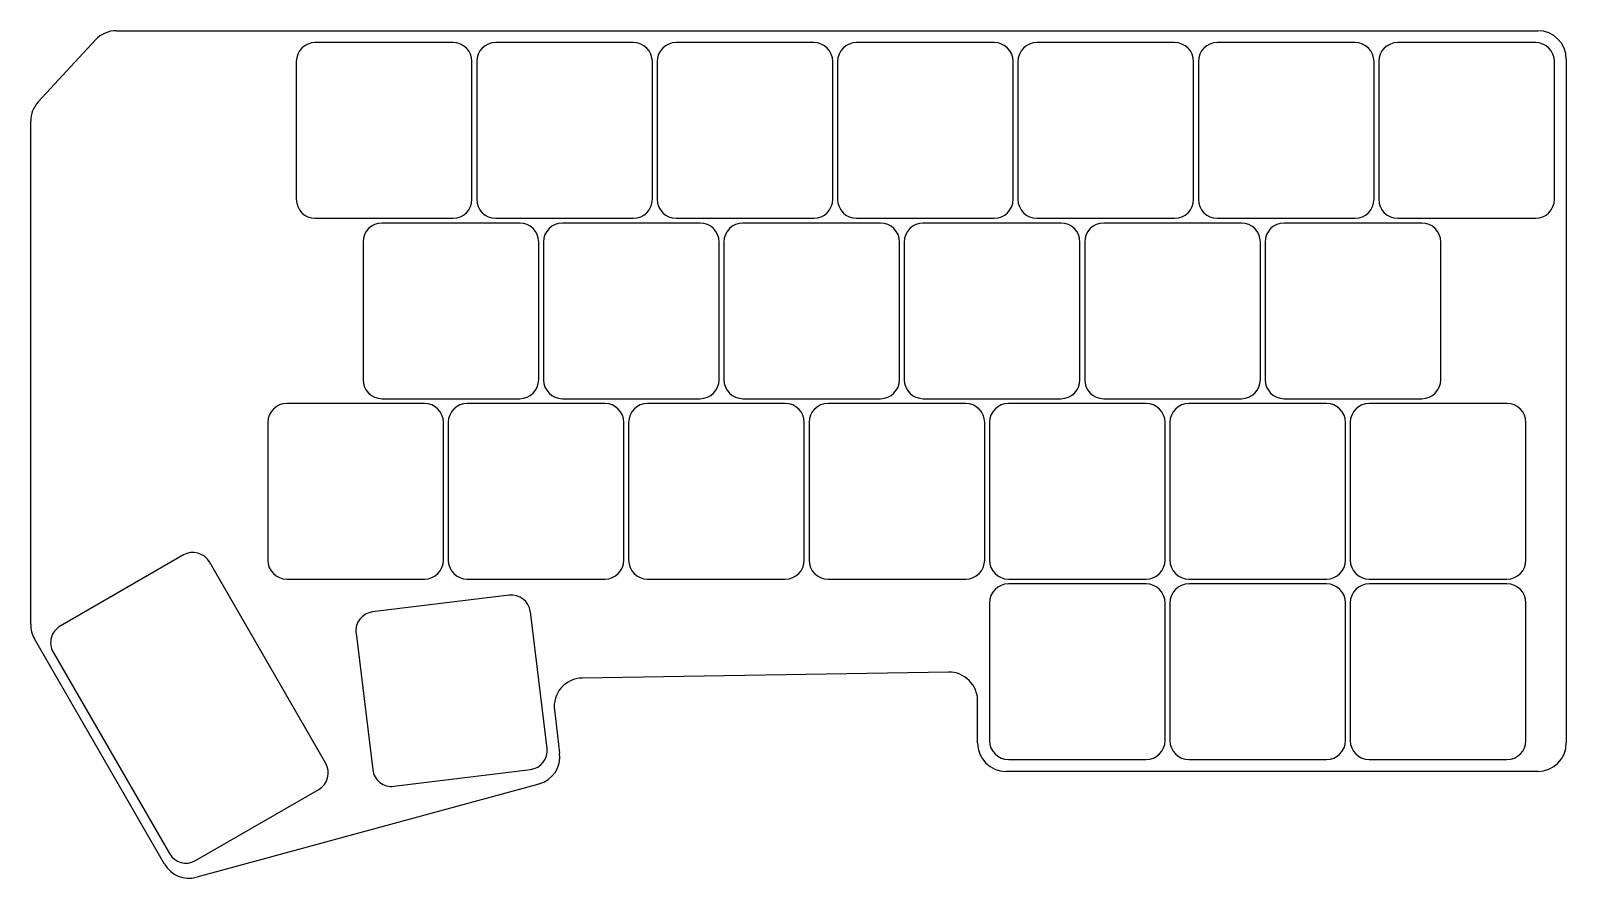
# Model space of a CAD drawing. Header units: millimetres. Extents: x 164 to 326, y -78 to 12.
import ezdxf

# ---------------------------------------------------------------- set-up
doc = ezdxf.new("R2010")
doc.units = ezdxf.units.MM

msp = doc.modelspace()

# ---------------------------------------------------------------- linework, layer by layer
at = {"linetype": 'CONTINUOUS'}
for p, q in [((172.81, 11.5), (322.5, 11.5)), ((164.58, 4.02), (170.61, 10.54)), ((208.25, 10.25), (193.75, 10.25)), ((227.25, 10.25), (212.75, 10.25)), ((246.25, 10.25), (231.75, 10.25)), ((265.25, 10.25), (250.75, 10.25)), ((284.25, 10.25), (269.75, 10.25)), ((303.25, 10.25), (288.75, 10.25)), ((322.25, 10.25), (307.75, 10.25)), ((191.75, 8.25), (191.75, -6.25)), ((210.25, -6.25), (210.25, 8.25)), ((210.75, 8.25), (210.75, -6.25)), ((229.25, -6.25), (229.25, 8.25)), ((229.75, 8.25), (229.75, -6.25)), ((248.25, -6.25), (248.25, 8.25)), ((248.75, 8.25), (248.75, -6.25)), ((267.25, -6.25), (267.25, 8.25)), ((267.75, 8.25), (267.75, -6.25)), ((286.25, -6.25), (286.25, 8.25)), ((286.75, 8.25), (286.75, -6.25)), ((305.25, -6.25), (305.25, 8.25)), ((305.75, 8.25), (305.75, -6.25)), ((324.25, -6.25), (324.25, 8.25)), ((325.5, 8.5), (325.5, -63.5)), ((163.78, -51.04), (163.78, 1.98)), ((193.75, -8.25), (208.25, -8.25)), ((215.28, -8.75), (200.78, -8.75)), ((212.75, -8.25), (227.25, -8.25)), ((234.28, -8.75), (219.78, -8.75)), ((231.75, -8.25), (246.25, -8.25)), ((253.28, -8.75), (238.78, -8.75)), ((250.75, -8.25), (265.25, -8.25)), ((272.28, -8.75), (257.78, -8.75)), ((269.75, -8.25), (284.25, -8.25)), ((291.28, -8.75), (276.78, -8.75)), ((288.75, -8.25), (303.25, -8.25)), ((310.28, -8.75), (295.78, -8.75)), ((307.75, -8.25), (322.25, -8.25)), ((198.78, -10.75), (198.78, -25.25)), ((217.28, -25.25), (217.28, -10.75)), ((217.78, -10.75), (217.78, -25.25)), ((236.28, -25.25), (236.28, -10.75)), ((236.78, -10.75), (236.78, -25.25)), ((255.28, -25.25), (255.28, -10.75)), ((255.78, -10.75), (255.78, -25.25)), ((274.28, -25.25), (274.28, -10.75)), ((274.78, -10.75), (274.78, -25.25)), ((293.28, -25.25), (293.28, -10.75)), ((293.78, -10.75), (293.78, -25.25)), ((312.28, -25.25), (312.28, -10.75)), ((200.78, -27.25), (215.28, -27.25)), ((219.78, -27.25), (234.28, -27.25)), ((238.78, -27.25), (253.28, -27.25)), ((257.78, -27.25), (272.28, -27.25)), ((276.78, -27.25), (291.28, -27.25)), ((295.78, -27.25), (310.28, -27.25)), ((205.25, -27.75), (190.75, -27.75)), ((224.25, -27.75), (209.75, -27.75)), ((243.25, -27.75), (228.75, -27.75)), ((262.25, -27.75), (247.75, -27.75)), ((281.25, -27.75), (266.75, -27.75)), ((300.25, -27.75), (285.75, -27.75)), ((319.25, -27.75), (304.75, -27.75)), ((188.75, -29.75), (188.75, -44.25)), ((207.25, -44.25), (207.25, -29.75)), ((207.75, -29.75), (207.75, -44.25)), ((226.25, -44.25), (226.25, -29.75)), ((226.75, -29.75), (226.75, -44.25)), ((245.25, -44.25), (245.25, -29.75)), ((245.75, -29.75), (245.75, -44.25)), ((264.25, -44.25), (264.25, -29.75)), ((264.75, -29.75), (264.75, -44.25)), ((283.25, -44.25), (283.25, -29.75)), ((283.75, -29.75), (283.75, -44.25)), ((302.25, -44.25), (302.25, -29.75)), ((302.75, -29.75), (302.75, -44.25)), ((321.25, -44.25), (321.25, -29.75)), ((179.87, -43.71), (166.88, -51.21)), ((194.85, -65.66), (182.6, -44.44)), ((190.75, -46.25), (205.25, -46.25)), ((209.75, -46.25), (224.25, -46.25)), ((228.75, -46.25), (243.25, -46.25)), ((247.75, -46.25), (262.25, -46.25)), ((266.75, -46.25), (281.25, -46.25)), ((281.25, -46.75), (266.75, -46.75)), ((285.75, -46.25), (300.25, -46.25)), ((300.25, -46.75), (285.75, -46.75)), ((304.75, -46.25), (319.25, -46.25)), ((319.25, -46.75), (304.75, -46.75)), ((214.17, -47.94), (199.78, -49.7)), ((218.16, -64.07), (216.4, -49.68)), ((264.75, -48.75), (264.75, -63.25)), ((283.25, -63.25), (283.25, -48.75)), ((283.75, -48.75), (283.75, -63.25)), ((302.25, -63.25), (302.25, -48.75)), ((302.75, -48.75), (302.75, -63.25)), ((321.25, -63.25), (321.25, -48.75)), ((177.88, -76.25), (164.18, -52.54)), ((198.04, -51.93), (199.8, -66.32)), ((166.15, -53.94), (178.4, -75.16)), ((260.45, -56.05), (221.86, -56.67)), ((263.5, -63.5), (263.5, -59.05)), ((218.93, -60.03), (219.48, -64.57)), ((202.03, -68.06), (216.42, -66.3)), ((266.75, -65.25), (281.25, -65.25)), ((285.75, -65.25), (300.25, -65.25)), ((304.75, -65.25), (319.25, -65.25)), ((217.3, -67.83), (181.26, -77.65)), ((322.5, -66.5), (266.5, -66.5)), ((181.13, -75.89), (194.12, -68.39))]:
    msp.add_line(p, q, dxfattribs=at)
for centre, radius, start, end in [((172.81, 8.5), 3, 90, 137.2279), ((322.5, 8.5), 3, 0, 90), ((193.75, 8.25), 2, 90, 180), ((208.25, 8.25), 2, 0, 90), ((212.75, 8.25), 2, 90, 180), ((227.25, 8.25), 2, 0, 90), ((231.75, 8.25), 2, 90, 180), ((246.25, 8.25), 2, 0, 90), ((250.75, 8.25), 2, 90, 180), ((265.25, 8.25), 2, 0, 90), ((269.75, 8.25), 2, 90, 180), ((284.25, 8.25), 2, 0, 90), ((288.75, 8.25), 2, 90, 180), ((303.25, 8.25), 2, 0, 90), ((307.75, 8.25), 2, 90, 180), ((322.25, 8.25), 2, 0, 90), ((166.78, 1.98), 3, 137.2279, 180), ((193.75, -6.25), 2, 180, 270), ((208.25, -6.25), 2, 270, 0), ((212.75, -6.25), 2, 180, 270), ((227.25, -6.25), 2, 270, 0), ((231.75, -6.25), 2, 180, 270), ((246.25, -6.25), 2, 270, 0), ((250.75, -6.25), 2, 180, 270), ((265.25, -6.25), 2, 270, 0), ((269.75, -6.25), 2, 180, 270), ((284.25, -6.25), 2, 270, 0), ((288.75, -6.25), 2, 180, 270), ((303.25, -6.25), 2, 270, 0), ((307.75, -6.25), 2, 180, 270), ((322.25, -6.25), 2, 270, 0), ((200.78, -10.75), 2, 90, 180), ((215.28, -10.75), 2, 0, 90), ((219.78, -10.75), 2, 90, 180), ((234.28, -10.75), 2, 0, 90), ((238.78, -10.75), 2, 90, 180), ((253.28, -10.75), 2, 0, 90), ((257.78, -10.75), 2, 90, 180), ((272.28, -10.75), 2, 0, 90), ((276.78, -10.75), 2, 90, 180), ((291.28, -10.75), 2, 0, 90), ((295.78, -10.75), 2, 90, 180), ((310.28, -10.75), 2, 0, 90), ((200.78, -25.25), 2, 180, 270), ((215.28, -25.25), 2, 270, 0), ((219.78, -25.25), 2, 180, 270), ((234.28, -25.25), 2, 270, 0), ((238.78, -25.25), 2, 180, 270), ((253.28, -25.25), 2, 270, 0), ((257.78, -25.25), 2, 180, 270), ((272.28, -25.25), 2, 270, 0), ((276.78, -25.25), 2, 180, 270), ((291.28, -25.25), 2, 270, 0), ((295.78, -25.25), 2, 180, 270), ((310.28, -25.25), 2, 270, 0), ((190.75, -29.75), 2, 90, 180), ((205.25, -29.75), 2, 0, 90), ((209.75, -29.75), 2, 90, 180), ((224.25, -29.75), 2, 0, 90), ((228.75, -29.75), 2, 90, 180), ((243.25, -29.75), 2, 0, 90), ((247.75, -29.75), 2, 90, 180), ((262.25, -29.75), 2, 0, 90), ((266.75, -29.75), 2, 90, 180), ((281.25, -29.75), 2, 0, 90), ((285.75, -29.75), 2, 90, 180), ((300.25, -29.75), 2, 0, 90), ((304.75, -29.75), 2, 90, 180), ((319.25, -29.75), 2, 0, 90), ((180.87, -45.44), 2, 30, 120), ((190.75, -44.25), 2, 180, 270), ((205.25, -44.25), 2, 270, 0), ((209.75, -44.25), 2, 180, 270), ((224.25, -44.25), 2, 270, 0), ((228.75, -44.25), 2, 180, 270), ((243.25, -44.25), 2, 270, 0), ((247.75, -44.25), 2, 180, 270), ((262.25, -44.25), 2, 270, 0), ((266.75, -44.25), 2, 180, 270), ((281.25, -44.25), 2, 270, 0), ((285.75, -44.25), 2, 180, 270), ((300.25, -44.25), 2, 270, 0), ((304.75, -44.25), 2, 180, 270), ((319.25, -44.25), 2, 270, 0), ((266.75, -48.75), 2, 90, 180), ((281.25, -48.75), 2, 0, 90), ((285.75, -48.75), 2, 90, 180), ((300.25, -48.75), 2, 0, 90), ((304.75, -48.75), 2, 90, 180), ((319.25, -48.75), 2, 0, 90), ((214.41, -49.92), 2, 7, 97), ((200.02, -51.69), 2, 97, 187), ((166.78, -51.04), 3, 180, 210), ((167.88, -52.94), 2, 120, 210), ((260.5, -59.05), 3, 0, 90.9176), ((221.91, -59.67), 3, 90.9176, 187), ((216.18, -64.31), 2, 277, 7), ((216.51, -64.93), 3, 285.2496, 7), ((266.5, -63.5), 3, 180, 270), ((266.75, -63.25), 2, 180, 270), ((281.25, -63.25), 2, 270, 0), ((285.75, -63.25), 2, 180, 270), ((300.25, -63.25), 2, 270, 0), ((304.75, -63.25), 2, 180, 270), ((319.25, -63.25), 2, 270, 0), ((322.5, -63.5), 3, 270, 0), ((193.12, -66.66), 2, 300, 30), ((201.79, -66.08), 2, 187, 277), ((180.13, -74.16), 2, 210, 300), ((180.47, -74.75), 3, 210, 285.2496)]:
    msp.add_arc(centre, radius, start, end, dxfattribs=at)

doc.saveas('drawing.dxf')
